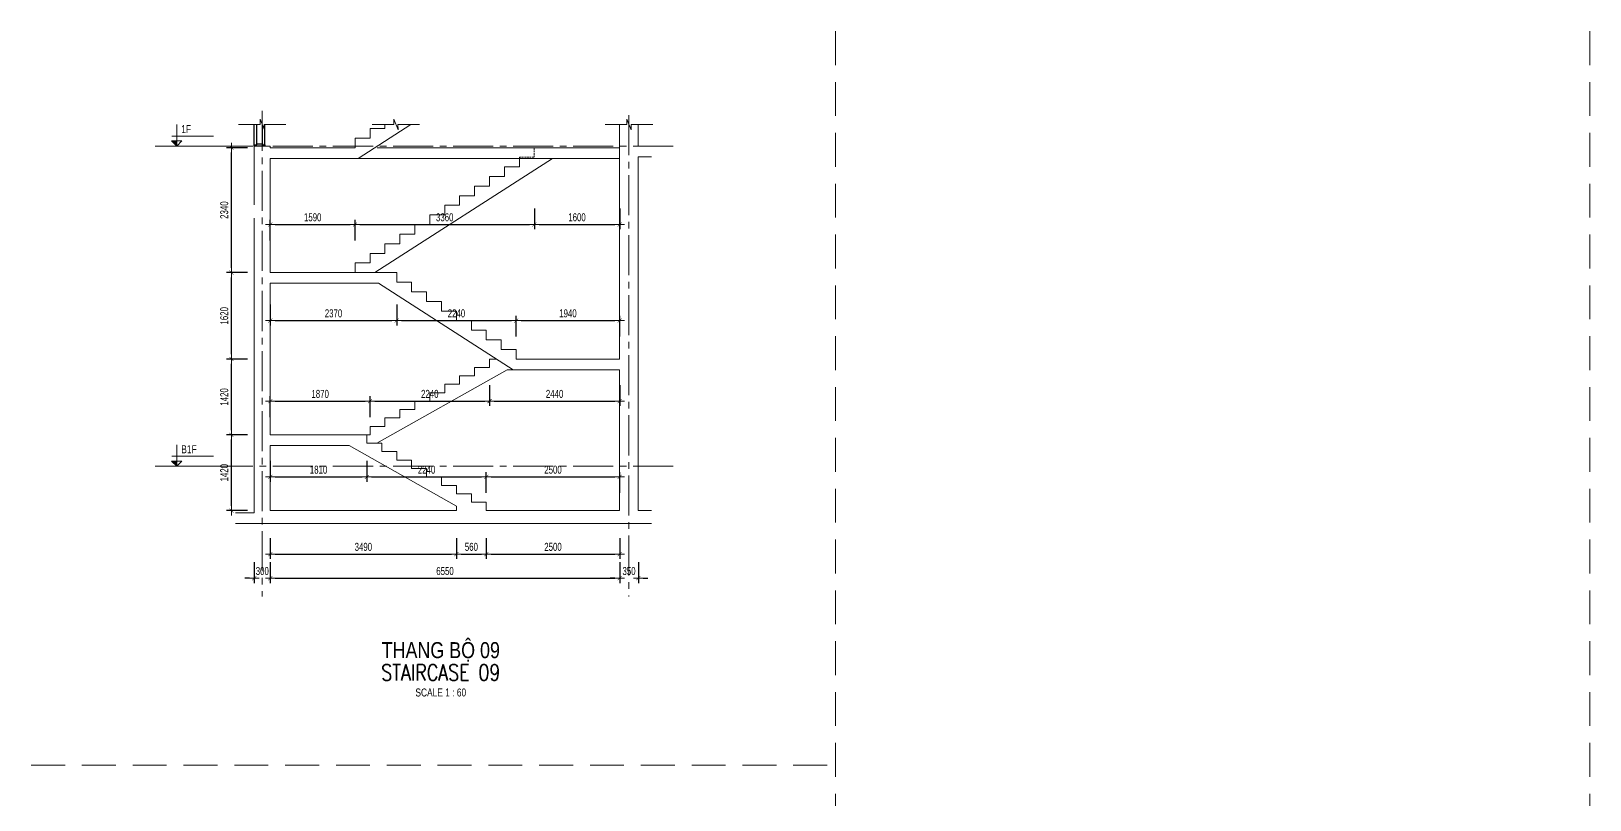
# Model space of a CAD drawing. Header units: millimetres. Extents: x -179076 to 254975, y -18667 to 296191.
# Drawn here: x 60561 to 89781, y 61832 to 76234 of the extents above; entities that cross this region are included whole.
import ezdxf
from ezdxf.enums import TextEntityAlignment as Align

# ---------------------------------------------------------------- set-up
doc = ezdxf.new("R2010")
doc.units = ezdxf.units.MM
doc.linetypes.add('CENTER2', pattern=[1.125, 0.75, -0.125, 0.125, -0.125])
doc.linetypes.add('HIDDEN2', pattern=[4.7625, 3.175, -1.5875])
doc.layers.get('Defpoints').update_dxf_attribs({"color": 151, "lineweight": 9})
doc.layers.add('A-DOOR', color=4, linetype='Continuous')
for name, color, linetype, lineweight in [('NDC_S_ANNO', 7, 'Continuous', 20), ('NDC_S_AXIS', 5, 'CENTER2', 13), ('NDC_S_CONTINUOUS', 3, 'Continuous', 20), ('NDC_S_DIM', 1, 'Continuous', 15), ('NDC_S_ENG TITLE', 3, 'Continuous', 20), ('NDC_S_HIDDEN', 8, 'HIDDEN2', 13), ('NDC_S_SLAB', 2, 'Continuous', 20), ('NDC_S_SYMBOL', 1, 'Continuous', 15), ('NDC_S_TEXT SYMBOL', 7, 'Continuous', 20), ('NDC_S_VN TEXT', 7, 'Continuous', 20), ('NDC_S_VN TITLE', 6, 'Continuous', 35)]:
    doc.layers.add(name, color=color, linetype=linetype, lineweight=lineweight)
doc.styles.add('NDC_ANNO', font='', dxfattribs={"width": 0.8})
doc.styles.add('NDC_DIM', font='', dxfattribs={"width": 0.75})
doc.styles.add('NDC_EN TXT', font='romans.shx', dxfattribs={"width": 0.8})
doc.styles.add('NDC_VIE TXT', font='arial.ttf', dxfattribs={"width": 0.8})
doc.styles.get('NDC_ANNO').set_extended_font_data('Dotum')
doc.styles.get('NDC_DIM').set_extended_font_data('Dotum')
doc.dimstyles.new('NDC_dim_60', dxfattribs={"dimscale": 60, "dimtxt": 2.5, "dimasz": 1.5, "dimexe": 1.5, "dimexo": 2.5, "dimgap": 1, "dimtad": 1, "dimdec": 0, "dimzin": 0, "dimdsep": 46, "dimtxsty": 'NDC_DIM', "dimblk": 'DIMMARK', "dimcen": 0.09, "dimdle": 1.2, "dimclrd": 1, "dimclre": 1, "dimclrt": 3, "dimadec": 0, "dimazin": 0, "dimtfac": 1, "dimtdec": 0, "dimtix": 1, "dimtofl": 0, "dimtmove": 0, "dimatfit": 3, "dimfxl": 5, "dimfxlon": 1, "dimtolj": 1, "dimtzin": 0, "dimarcsym": 0})

# ---------------------------------------------------------------- blocks, each defined once
blk = doc.blocks.new('kata_block_CT')
at = {"layer": 'NDC_S_ANNO'}
blk.add_hatch(color=3, dxfattribs=at).paths.add_polyline_path([(0, 1.6), (-1.61, 1.6), (0, 0)])
at = {"layer": 'NDC_S_ANNO', "ltscale": 50}
h = blk.add_hatch(dxfattribs=at)
h.set_pattern_fill('ANSI31', color=256, scale=1.406, style=0)
h.paths.add_polyline_path([(0, 1.6), (0, 0), (1.61, 1.6)])
for p, q in [((11.56, 0), (-1.64, 0)), ((-1.59, 3.14), (11.47, 3.14))]:
    blk.add_line(p, q, dxfattribs=at)
for points in [[(0, 6.69), (0, 0)], [(0, 0), (-1.61, 1.6), (0, 1.6)], [(0, 0), (1.61, 1.6), (0, 1.6)]]:
    blk.add_lwpolyline(points, dxfattribs=at)
at = {"layer": 'NDC_S_ANNO', "color": 8, "ltscale": 50}
blk.add_lwpolyline([(0, 0), (-1.61, 1.6), (0, 1.6)], dxfattribs=at)
at = {"layer": 'NDC_S_TEXT SYMBOL', "color": 3, "style": 'NDC_ANNO', "width": 0.8}
blk.add_attdef('CT', (1.41, 4.07), '', height=2.5, dxfattribs=at)
blk = doc.blocks.new('DIMMARK')
at = {"layer": 'NDC_S_DIM', "color": 1}
blk.add_line((-1.5, 0), (1, 0), dxfattribs=at)
at = {"layer": 'NDC_S_DIM', "color": 2, "const_width": 0.1}
blk.add_lwpolyline([(-0.42, -0.42), (0.42, 0.42)], dxfattribs=at)
blk = doc.blocks.new('*D1730')
at = {"layer": 'Defpoints', "color": 0, "transparency": 16777216}
for p in [(65044, 68671), (66854, 68671), (66854, 67882)]:
    blk.add_point(p, dxfattribs=at)
at = {"layer": 'NDC_S_DIM', "color": 1, "lineweight": -2, "transparency": 16777216}
for p, q in [((65044, 68182), (65044, 67792)), ((66854, 68182), (66854, 67792)), ((65134, 67882), (66764, 67882))]:
    blk.add_line(p, q, dxfattribs=at)
at = {"layer": 'NDC_S_DIM', "color": 1, "lineweight": -2, "transparency": 16777216, "xscale": 90, "yscale": 90, "zscale": 90, "rotation": 180}
blk.add_blockref('DIMMARK', (65044, 67882), dxfattribs=at)
at = {"layer": 'NDC_S_DIM', "color": 1, "lineweight": -2, "transparency": 16777216, "xscale": 90, "yscale": 90, "zscale": 90}
blk.add_blockref('DIMMARK', (66854, 67882), dxfattribs=at)
at = {"layer": 'NDC_S_DIM', "color": 3, "transparency": 16777216, "insert": (65949, 68017), "char_height": 150, "attachment_point": 5, "style": 'NDC_DIM'}
blk.add_mtext('\\A1;1810', dxfattribs=at)
blk = doc.blocks.new('*D1731')
at = {"layer": 'Defpoints', "color": 0, "transparency": 16777216}
for p in [(66854, 68671), (69094, 67882), (69094, 67251)]:
    blk.add_point(p, dxfattribs=at)
at = {"layer": 'NDC_S_DIM', "color": 1, "lineweight": -2, "transparency": 16777216}
for p, q in [((66854, 68182), (66854, 67792)), ((66944, 67882), (69004, 67882)), ((69094, 67582), (69094, 67972))]:
    blk.add_line(p, q, dxfattribs=at)
at = {"layer": 'NDC_S_DIM', "color": 1, "lineweight": -2, "transparency": 16777216, "xscale": 90, "yscale": 90, "zscale": 90, "rotation": 180}
blk.add_blockref('DIMMARK', (66854, 67882), dxfattribs=at)
at = {"layer": 'NDC_S_DIM', "color": 1, "lineweight": -2, "transparency": 16777216, "xscale": 90, "yscale": 90, "zscale": 90}
blk.add_blockref('DIMMARK', (69094, 67882), dxfattribs=at)
at = {"layer": 'NDC_S_DIM', "color": 3, "transparency": 16777216, "insert": (67974, 68017), "char_height": 150, "attachment_point": 5, "style": 'NDC_DIM'}
blk.add_mtext('\\A1;2240', dxfattribs=at)
blk = doc.blocks.new('*D1732')
at = {"layer": 'Defpoints', "color": 0, "transparency": 16777216}
for p in [(71594, 67882), (69094, 67251), (71594, 67251)]:
    blk.add_point(p, dxfattribs=at)
at = {"layer": 'NDC_S_DIM', "color": 1, "lineweight": -2, "transparency": 16777216}
for p, q in [((69094, 67582), (69094, 67972)), ((69184, 67882), (71504, 67882)), ((71594, 67582), (71594, 67972))]:
    blk.add_line(p, q, dxfattribs=at)
at = {"layer": 'NDC_S_DIM', "color": 1, "lineweight": -2, "transparency": 16777216, "xscale": 90, "yscale": 90, "zscale": 90, "rotation": 180}
blk.add_blockref('DIMMARK', (69094, 67882), dxfattribs=at)
at = {"layer": 'NDC_S_DIM', "color": 1, "lineweight": -2, "transparency": 16777216, "xscale": 90, "yscale": 90, "zscale": 90}
blk.add_blockref('DIMMARK', (71594, 67882), dxfattribs=at)
at = {"layer": 'NDC_S_DIM', "color": 3, "transparency": 16777216, "insert": (70344, 68017), "char_height": 150, "attachment_point": 5, "style": 'NDC_DIM'}
blk.add_mtext('\\A1;2500', dxfattribs=at)
blk = doc.blocks.new('*D1733')
at = {"layer": 'Defpoints', "color": 0, "transparency": 16777216}
for p in [(66914, 69302), (65044, 68671), (66914, 68671)]:
    blk.add_point(p, dxfattribs=at)
at = {"layer": 'NDC_S_DIM', "color": 1, "lineweight": -2, "transparency": 16777216}
for p, q in [((65044, 69002), (65044, 69392)), ((65134, 69302), (66824, 69302)), ((66914, 69002), (66914, 69392))]:
    blk.add_line(p, q, dxfattribs=at)
at = {"layer": 'NDC_S_DIM', "color": 1, "lineweight": -2, "transparency": 16777216, "xscale": 90, "yscale": 90, "zscale": 90, "rotation": 180}
blk.add_blockref('DIMMARK', (65044, 69302), dxfattribs=at)
at = {"layer": 'NDC_S_DIM', "color": 1, "lineweight": -2, "transparency": 16777216, "xscale": 90, "yscale": 90, "zscale": 90}
blk.add_blockref('DIMMARK', (66914, 69302), dxfattribs=at)
at = {"layer": 'NDC_S_DIM', "color": 3, "transparency": 16777216, "insert": (65979, 69437), "char_height": 150, "attachment_point": 5, "style": 'NDC_DIM'}
blk.add_mtext('\\A1;1870', dxfattribs=at)
blk = doc.blocks.new('*D1734')
at = {"layer": 'Defpoints', "color": 0, "transparency": 16777216}
for p in [(69154, 70012), (69154, 69302), (66914, 68671)]:
    blk.add_point(p, dxfattribs=at)
at = {"layer": 'NDC_S_DIM', "color": 1, "lineweight": -2, "transparency": 16777216}
for p, q in [((69154, 69602), (69154, 69212)), ((66914, 69002), (66914, 69392)), ((67004, 69302), (69064, 69302))]:
    blk.add_line(p, q, dxfattribs=at)
at = {"layer": 'NDC_S_DIM', "color": 1, "lineweight": -2, "transparency": 16777216, "xscale": 90, "yscale": 90, "zscale": 90, "rotation": 180}
blk.add_blockref('DIMMARK', (66914, 69302), dxfattribs=at)
at = {"layer": 'NDC_S_DIM', "color": 1, "lineweight": -2, "transparency": 16777216, "xscale": 90, "yscale": 90, "zscale": 90}
blk.add_blockref('DIMMARK', (69154, 69302), dxfattribs=at)
at = {"layer": 'NDC_S_DIM', "color": 3, "transparency": 16777216, "insert": (68034, 69437), "char_height": 150, "attachment_point": 5, "style": 'NDC_DIM'}
blk.add_mtext('\\A1;2240', dxfattribs=at)
blk = doc.blocks.new('*D1735')
at = {"layer": 'Defpoints', "color": 0, "transparency": 16777216}
for p in [(69154, 70012), (71594, 69891), (71594, 69302)]:
    blk.add_point(p, dxfattribs=at)
at = {"layer": 'NDC_S_DIM', "color": 1, "lineweight": -2, "transparency": 16777216}
for p, q in [((69154, 69602), (69154, 69212)), ((71594, 69602), (71594, 69212)), ((69244, 69302), (71504, 69302))]:
    blk.add_line(p, q, dxfattribs=at)
at = {"layer": 'NDC_S_DIM', "color": 1, "lineweight": -2, "transparency": 16777216, "xscale": 90, "yscale": 90, "zscale": 90, "rotation": 180}
blk.add_blockref('DIMMARK', (69154, 69302), dxfattribs=at)
at = {"layer": 'NDC_S_DIM', "color": 1, "lineweight": -2, "transparency": 16777216, "xscale": 90, "yscale": 90, "zscale": 90}
blk.add_blockref('DIMMARK', (71594, 69302), dxfattribs=at)
at = {"layer": 'NDC_S_DIM', "color": 3, "transparency": 16777216, "insert": (70374, 69437), "char_height": 150, "attachment_point": 5, "style": 'NDC_DIM'}
blk.add_mtext('\\A1;2440', dxfattribs=at)
blk = doc.blocks.new('*D1736')
at = {"layer": 'Defpoints', "color": 0, "transparency": 16777216}
for p in [(65044, 71711), (67414, 71711), (67414, 70811)]:
    blk.add_point(p, dxfattribs=at)
at = {"layer": 'NDC_S_DIM', "color": 1, "lineweight": -2, "transparency": 16777216}
for p, q in [((65044, 71111), (65044, 70721)), ((67414, 71111), (67414, 70721)), ((65134, 70811), (67324, 70811))]:
    blk.add_line(p, q, dxfattribs=at)
at = {"layer": 'NDC_S_DIM', "color": 1, "lineweight": -2, "transparency": 16777216, "xscale": 90, "yscale": 90, "zscale": 90, "rotation": 180}
blk.add_blockref('DIMMARK', (65044, 70811), dxfattribs=at)
at = {"layer": 'NDC_S_DIM', "color": 1, "lineweight": -2, "transparency": 16777216, "xscale": 90, "yscale": 90, "zscale": 90}
blk.add_blockref('DIMMARK', (67414, 70811), dxfattribs=at)
at = {"layer": 'NDC_S_DIM', "color": 3, "transparency": 16777216, "insert": (66229, 70946), "char_height": 150, "attachment_point": 5, "style": 'NDC_DIM'}
blk.add_mtext('\\A1;2370', dxfattribs=at)
blk = doc.blocks.new('*D1737')
at = {"layer": 'Defpoints', "color": 0, "transparency": 16777216}
for p in [(67414, 71711), (69654, 70811), (69654, 70091)]:
    blk.add_point(p, dxfattribs=at)
at = {"layer": 'NDC_S_DIM', "color": 1, "lineweight": -2, "transparency": 16777216}
for p, q in [((67414, 71111), (67414, 70721)), ((67504, 70811), (69564, 70811)), ((69654, 70511), (69654, 70901))]:
    blk.add_line(p, q, dxfattribs=at)
at = {"layer": 'NDC_S_DIM', "color": 1, "lineweight": -2, "transparency": 16777216, "xscale": 90, "yscale": 90, "zscale": 90, "rotation": 180}
blk.add_blockref('DIMMARK', (67414, 70811), dxfattribs=at)
at = {"layer": 'NDC_S_DIM', "color": 1, "lineweight": -2, "transparency": 16777216, "xscale": 90, "yscale": 90, "zscale": 90}
blk.add_blockref('DIMMARK', (69654, 70811), dxfattribs=at)
at = {"layer": 'NDC_S_DIM', "color": 3, "transparency": 16777216, "insert": (68534, 70946), "char_height": 150, "attachment_point": 5, "style": 'NDC_DIM'}
blk.add_mtext('\\A1;2240', dxfattribs=at)
blk = doc.blocks.new('*D1726')
at = {"layer": 'Defpoints', "color": 0, "transparency": 16777216}
for p in [(71594, 70811), (69654, 70091), (71594, 70091)]:
    blk.add_point(p, dxfattribs=at)
at = {"layer": 'NDC_S_DIM', "color": 1, "lineweight": -2, "transparency": 16777216}
for p, q in [((69654, 70511), (69654, 70901)), ((69744, 70811), (71504, 70811)), ((71594, 70511), (71594, 70901))]:
    blk.add_line(p, q, dxfattribs=at)
at = {"layer": 'NDC_S_DIM', "color": 1, "lineweight": -2, "transparency": 16777216, "xscale": 90, "yscale": 90, "zscale": 90, "rotation": 180}
blk.add_blockref('DIMMARK', (69654, 70811), dxfattribs=at)
at = {"layer": 'NDC_S_DIM', "color": 1, "lineweight": -2, "transparency": 16777216, "xscale": 90, "yscale": 90, "zscale": 90}
blk.add_blockref('DIMMARK', (71594, 70811), dxfattribs=at)
at = {"layer": 'NDC_S_DIM', "color": 3, "transparency": 16777216, "insert": (70624, 70946), "char_height": 150, "attachment_point": 5, "style": 'NDC_DIM'}
blk.add_mtext('\\A1;1940', dxfattribs=at)
blk = doc.blocks.new('*D1727')
at = {"layer": 'Defpoints', "color": 0, "transparency": 16777216}
for p in [(66634, 72611), (65044, 71711), (66634, 71711)]:
    blk.add_point(p, dxfattribs=at)
at = {"layer": 'NDC_S_DIM', "color": 1, "lineweight": -2, "transparency": 16777216}
for p, q in [((65044, 72311), (65044, 72701)), ((65134, 72611), (66544, 72611)), ((66634, 72311), (66634, 72701))]:
    blk.add_line(p, q, dxfattribs=at)
at = {"layer": 'NDC_S_DIM', "color": 1, "lineweight": -2, "transparency": 16777216, "xscale": 90, "yscale": 90, "zscale": 90, "rotation": 180}
blk.add_blockref('DIMMARK', (65044, 72611), dxfattribs=at)
at = {"layer": 'NDC_S_DIM', "color": 1, "lineweight": -2, "transparency": 16777216, "xscale": 90, "yscale": 90, "zscale": 90}
blk.add_blockref('DIMMARK', (66634, 72611), dxfattribs=at)
at = {"layer": 'NDC_S_DIM', "color": 3, "transparency": 16777216, "insert": (65839, 72746), "char_height": 150, "attachment_point": 5, "style": 'NDC_DIM'}
blk.add_mtext('\\A1;1590', dxfattribs=at)
blk = doc.blocks.new('*D1728')
at = {"layer": 'Defpoints', "color": 0, "transparency": 16777216}
for p in [(69994, 73871), (69994, 72611), (66634, 71711)]:
    blk.add_point(p, dxfattribs=at)
at = {"layer": 'NDC_S_DIM', "color": 1, "lineweight": -2, "transparency": 16777216}
for p, q in [((69994, 72911), (69994, 72521)), ((66634, 72311), (66634, 72701)), ((66724, 72611), (69904, 72611))]:
    blk.add_line(p, q, dxfattribs=at)
at = {"layer": 'NDC_S_DIM', "color": 1, "lineweight": -2, "transparency": 16777216, "xscale": 90, "yscale": 90, "zscale": 90, "rotation": 180}
blk.add_blockref('DIMMARK', (66634, 72611), dxfattribs=at)
at = {"layer": 'NDC_S_DIM', "color": 1, "lineweight": -2, "transparency": 16777216, "xscale": 90, "yscale": 90, "zscale": 90}
blk.add_blockref('DIMMARK', (69994, 72611), dxfattribs=at)
at = {"layer": 'NDC_S_DIM', "color": 3, "transparency": 16777216, "insert": (68314, 72746), "char_height": 150, "attachment_point": 5, "style": 'NDC_DIM'}
blk.add_mtext('\\A1;3360', dxfattribs=at)
blk = doc.blocks.new('*D1729')
at = {"layer": 'Defpoints', "color": 0, "transparency": 16777216}
for p in [(69994, 73871), (71594, 73871), (71594, 72611)]:
    blk.add_point(p, dxfattribs=at)
at = {"layer": 'NDC_S_DIM', "color": 1, "lineweight": -2, "transparency": 16777216}
for p, q in [((69994, 72911), (69994, 72521)), ((71594, 72911), (71594, 72521)), ((70084, 72611), (71504, 72611))]:
    blk.add_line(p, q, dxfattribs=at)
at = {"layer": 'NDC_S_DIM', "color": 1, "lineweight": -2, "transparency": 16777216, "xscale": 90, "yscale": 90, "zscale": 90, "rotation": 180}
blk.add_blockref('DIMMARK', (69994, 72611), dxfattribs=at)
at = {"layer": 'NDC_S_DIM', "color": 1, "lineweight": -2, "transparency": 16777216, "xscale": 90, "yscale": 90, "zscale": 90}
blk.add_blockref('DIMMARK', (71594, 72611), dxfattribs=at)
at = {"layer": 'NDC_S_DIM', "color": 3, "transparency": 16777216, "insert": (70794, 72746), "char_height": 150, "attachment_point": 5, "style": 'NDC_DIM'}
blk.add_mtext('\\A1;1600', dxfattribs=at)
blk = doc.blocks.new('Drawing name_symbol')
at = {"layer": 'NDC_S_ENG TITLE', "style": 'NDC_EN TXT', "width": 0.8}
blk.add_attdef('SECTDET1', text='', height=5, dxfattribs=at).set_placement((0, 1.01), align=Align.CENTER)
at = {"layer": 'NDC_S_TEXT SYMBOL', "lineweight": 25, "style": 'NDC_ANNO', "width": 0.8}
blk.add_attdef('SSCALE', text='', height=2.5, dxfattribs=at).set_placement((0, -4), align=Align.CENTER)
at = {"layer": 'NDC_S_VN TITLE', "style": 'NDC_VIE TXT', "width": 0.8}
blk.add_attdef('SECTDET2', text='', height=5, dxfattribs=at).set_placement((0, 7.97), align=Align.CENTER)
blk = doc.blocks.new('*D1720')
at = {"layer": 'Defpoints', "color": 0, "transparency": 16777216}
for p in [(65044, 67251), (68534, 67251), (68534, 66436)]:
    blk.add_point(p, dxfattribs=at)
at = {"layer": 'NDC_S_DIM', "color": 1, "lineweight": -2, "transparency": 16777216}
for p, q in [((65044, 66736), (65044, 66346)), ((68534, 66736), (68534, 66346)), ((65134, 66436), (68444, 66436))]:
    blk.add_line(p, q, dxfattribs=at)
at = {"layer": 'NDC_S_DIM', "color": 1, "lineweight": -2, "transparency": 16777216, "xscale": 90, "yscale": 90, "zscale": 90, "rotation": 180}
blk.add_blockref('DIMMARK', (65044, 66436), dxfattribs=at)
at = {"layer": 'NDC_S_DIM', "color": 1, "lineweight": -2, "transparency": 16777216, "xscale": 90, "yscale": 90, "zscale": 90}
blk.add_blockref('DIMMARK', (68534, 66436), dxfattribs=at)
at = {"layer": 'NDC_S_DIM', "color": 3, "transparency": 16777216, "insert": (66789, 66571), "char_height": 150, "attachment_point": 5, "style": 'NDC_DIM'}
blk.add_mtext('\\A1;3490', dxfattribs=at)
blk = doc.blocks.new('*D1721')
at = {"layer": 'Defpoints', "color": 0, "transparency": 16777216}
for p in [(68534, 67251), (69094, 67251), (69094, 66436)]:
    blk.add_point(p, dxfattribs=at)
at = {"layer": 'NDC_S_DIM', "color": 1, "lineweight": -2, "transparency": 16777216}
for p, q in [((68534, 66736), (68534, 66346)), ((69094, 66736), (69094, 66346)), ((68624, 66436), (69004, 66436))]:
    blk.add_line(p, q, dxfattribs=at)
at = {"layer": 'NDC_S_DIM', "color": 1, "lineweight": -2, "transparency": 16777216, "xscale": 90, "yscale": 90, "zscale": 90, "rotation": 180}
blk.add_blockref('DIMMARK', (68534, 66436), dxfattribs=at)
at = {"layer": 'NDC_S_DIM', "color": 1, "lineweight": -2, "transparency": 16777216, "xscale": 90, "yscale": 90, "zscale": 90}
blk.add_blockref('DIMMARK', (69094, 66436), dxfattribs=at)
at = {"layer": 'NDC_S_DIM', "color": 3, "transparency": 16777216, "insert": (68814, 66571), "char_height": 150, "attachment_point": 5, "style": 'NDC_DIM'}
blk.add_mtext('\\A1;560', dxfattribs=at)
blk = doc.blocks.new('*D1722')
at = {"layer": 'Defpoints', "color": 0, "transparency": 16777216}
for p in [(69094, 67251), (71594, 67251), (71594, 66436)]:
    blk.add_point(p, dxfattribs=at)
at = {"layer": 'NDC_S_DIM', "color": 1, "lineweight": -2, "transparency": 16777216}
for p, q in [((69094, 66736), (69094, 66346)), ((71594, 66736), (71594, 66346)), ((69184, 66436), (71504, 66436))]:
    blk.add_line(p, q, dxfattribs=at)
at = {"layer": 'NDC_S_DIM', "color": 1, "lineweight": -2, "transparency": 16777216, "xscale": 90, "yscale": 90, "zscale": 90, "rotation": 180}
blk.add_blockref('DIMMARK', (69094, 66436), dxfattribs=at)
at = {"layer": 'NDC_S_DIM', "color": 1, "lineweight": -2, "transparency": 16777216, "xscale": 90, "yscale": 90, "zscale": 90}
blk.add_blockref('DIMMARK', (71594, 66436), dxfattribs=at)
at = {"layer": 'NDC_S_DIM', "color": 3, "transparency": 16777216, "insert": (70344, 66571), "char_height": 150, "attachment_point": 5, "style": 'NDC_DIM'}
blk.add_mtext('\\A1;2500', dxfattribs=at)
blk = doc.blocks.new('*D1723')
at = {"layer": 'Defpoints', "color": 0, "transparency": 16777216}
for p in [(65044, 67251), (71594, 67251), (71594, 65983)]:
    blk.add_point(p, dxfattribs=at)
at = {"layer": 'NDC_S_DIM', "color": 1, "lineweight": -2, "transparency": 16777216}
for p, q in [((65044, 66283), (65044, 65893)), ((71594, 66283), (71594, 65893)), ((65134, 65983), (71504, 65983))]:
    blk.add_line(p, q, dxfattribs=at)
at = {"layer": 'NDC_S_DIM', "color": 1, "lineweight": -2, "transparency": 16777216, "xscale": 90, "yscale": 90, "zscale": 90, "rotation": 180}
blk.add_blockref('DIMMARK', (65044, 65983), dxfattribs=at)
at = {"layer": 'NDC_S_DIM', "color": 1, "lineweight": -2, "transparency": 16777216, "xscale": 90, "yscale": 90, "zscale": 90}
blk.add_blockref('DIMMARK', (71594, 65983), dxfattribs=at)
at = {"layer": 'NDC_S_DIM', "color": 3, "transparency": 16777216, "insert": (68319, 66118), "char_height": 150, "attachment_point": 5, "style": 'NDC_DIM'}
blk.add_mtext('\\A1;6550', dxfattribs=at)
blk = doc.blocks.new('*D1724')
at = {"layer": 'Defpoints', "color": 0, "transparency": 16777216}
for p in [(71594, 67251), (71944, 67251), (71944, 65983)]:
    blk.add_point(p, dxfattribs=at)
at = {"layer": 'NDC_S_DIM', "color": 1, "lineweight": -2, "transparency": 16777216}
for p, q in [((71594, 66283), (71594, 65893)), ((71944, 66283), (71944, 65893)), ((71504, 65983), (71414, 65983)), ((72034, 65983), (72124, 65983))]:
    blk.add_line(p, q, dxfattribs=at)
at = {"layer": 'NDC_S_DIM', "color": 1, "lineweight": -2, "transparency": 16777216, "xscale": 90, "yscale": 90, "zscale": 90}
blk.add_blockref('DIMMARK', (71594, 65983), dxfattribs=at)
at = {"layer": 'NDC_S_DIM', "color": 1, "lineweight": -2, "transparency": 16777216, "xscale": 90, "yscale": 90, "zscale": 90, "rotation": 180}
blk.add_blockref('DIMMARK', (71944, 65983), dxfattribs=at)
at = {"layer": 'NDC_S_DIM', "color": 3, "transparency": 16777216, "insert": (71769, 66118), "char_height": 150, "attachment_point": 5, "style": 'NDC_DIM'}
blk.add_mtext('\\A1;350', dxfattribs=at)
blk = doc.blocks.new('*D1725')
at = {"layer": 'Defpoints', "color": 0, "transparency": 16777216}
for p in [(64744, 67211), (65044, 67251), (64744, 65983)]:
    blk.add_point(p, dxfattribs=at)
at = {"layer": 'NDC_S_DIM', "color": 1, "lineweight": -2, "transparency": 16777216}
for p, q in [((64744, 66283), (64744, 65893)), ((65044, 66283), (65044, 65893)), ((64654, 65983), (64564, 65983)), ((65134, 65983), (65224, 65983))]:
    blk.add_line(p, q, dxfattribs=at)
at = {"layer": 'NDC_S_DIM', "color": 1, "lineweight": -2, "transparency": 16777216, "xscale": 90, "yscale": 90, "zscale": 90}
blk.add_blockref('DIMMARK', (64744, 65983), dxfattribs=at)
at = {"layer": 'NDC_S_DIM', "color": 1, "lineweight": -2, "transparency": 16777216, "xscale": 90, "yscale": 90, "zscale": 90, "rotation": 180}
blk.add_blockref('DIMMARK', (65044, 65983), dxfattribs=at)
at = {"layer": 'NDC_S_DIM', "color": 3, "transparency": 16777216, "insert": (64894, 66118), "char_height": 150, "attachment_point": 5, "style": 'NDC_DIM'}
blk.add_mtext('\\A1;300', dxfattribs=at)
blk = doc.blocks.new('*D2041')
at = {"layer": 'Defpoints', "color": 0, "transparency": 16777216}
for p in [(64316, 68671), (65044, 68671), (65044, 67251)]:
    blk.add_point(p, dxfattribs=at)
at = {"layer": 'NDC_S_DIM', "color": 1, "lineweight": -2, "transparency": 16777216}
for p, q in [((64616, 68671), (64226, 68671)), ((64316, 67341), (64316, 68581)), ((64616, 67251), (64226, 67251))]:
    blk.add_line(p, q, dxfattribs=at)
at = {"layer": 'NDC_S_DIM', "color": 1, "lineweight": -2, "transparency": 16777216, "xscale": 90, "yscale": 90, "zscale": 90}
for p, rotation in [((64316, 68671), 90), ((64316, 67251), 270)]:
    blk.add_blockref('DIMMARK', p, dxfattribs=dict(at, rotation=rotation))
at = {"layer": 'NDC_S_DIM', "color": 3, "transparency": 16777216, "insert": (64181, 67961), "char_height": 150, "attachment_point": 5, "rotation": 90, "style": 'NDC_DIM'}
blk.add_mtext('\\A1;1420', dxfattribs=at)
blk = doc.blocks.new('*D2042')
at = {"layer": 'Defpoints', "color": 0, "transparency": 16777216}
for p in [(64316, 70091), (69654, 70091), (65044, 68671)]:
    blk.add_point(p, dxfattribs=at)
at = {"layer": 'NDC_S_DIM', "color": 1, "lineweight": -2, "transparency": 16777216}
for p, q in [((64616, 70091), (64226, 70091)), ((64316, 68761), (64316, 70001)), ((64616, 68671), (64226, 68671))]:
    blk.add_line(p, q, dxfattribs=at)
at = {"layer": 'NDC_S_DIM', "color": 1, "lineweight": -2, "transparency": 16777216, "xscale": 90, "yscale": 90, "zscale": 90}
for p, rotation in [((64316, 70091), 90), ((64316, 68671), 270)]:
    blk.add_blockref('DIMMARK', p, dxfattribs=dict(at, rotation=rotation))
at = {"layer": 'NDC_S_DIM', "color": 3, "transparency": 16777216, "insert": (64181, 69381), "char_height": 150, "attachment_point": 5, "rotation": 90, "style": 'NDC_DIM'}
blk.add_mtext('\\A1;1420', dxfattribs=at)
blk = doc.blocks.new('*D2043')
at = {"layer": 'Defpoints', "color": 0, "transparency": 16777216}
for p in [(64316, 71711), (66634, 71711), (69654, 70091)]:
    blk.add_point(p, dxfattribs=at)
at = {"layer": 'NDC_S_DIM', "color": 1, "lineweight": -2, "transparency": 16777216}
for p, q in [((64616, 71711), (64226, 71711)), ((64316, 70181), (64316, 71621)), ((64616, 70091), (64226, 70091))]:
    blk.add_line(p, q, dxfattribs=at)
at = {"layer": 'NDC_S_DIM', "color": 1, "lineweight": -2, "transparency": 16777216, "xscale": 90, "yscale": 90, "zscale": 90}
for p, rotation in [((64316, 71711), 90), ((64316, 70091), 270)]:
    blk.add_blockref('DIMMARK', p, dxfattribs=dict(at, rotation=rotation))
at = {"layer": 'NDC_S_DIM', "color": 3, "transparency": 16777216, "insert": (64181, 70901), "char_height": 150, "attachment_point": 5, "rotation": 90, "style": 'NDC_DIM'}
blk.add_mtext('\\A1;1620', dxfattribs=at)
blk = doc.blocks.new('*D2044')
at = {"layer": 'Defpoints', "color": 0, "transparency": 16777216}
for p in [(64316, 74051), (69994, 74051), (66634, 71711)]:
    blk.add_point(p, dxfattribs=at)
at = {"layer": 'NDC_S_DIM', "color": 1, "lineweight": -2, "transparency": 16777216}
for p, q in [((64616, 74051), (64226, 74051)), ((64316, 71801), (64316, 73961)), ((64616, 71711), (64226, 71711))]:
    blk.add_line(p, q, dxfattribs=at)
at = {"layer": 'NDC_S_DIM', "color": 1, "lineweight": -2, "transparency": 16777216, "xscale": 90, "yscale": 90, "zscale": 90}
for p, rotation in [((64316, 74051), 90), ((64316, 71711), 270)]:
    blk.add_blockref('DIMMARK', p, dxfattribs=dict(at, rotation=rotation))
at = {"layer": 'NDC_S_DIM', "color": 3, "transparency": 16777216, "insert": (64181, 72881), "char_height": 150, "attachment_point": 5, "rotation": 90, "style": 'NDC_DIM'}
blk.add_mtext('\\A1;2340', dxfattribs=at)

msp = doc.modelspace()

# ---------------------------------------------------------------- linework, layer by layer
at = {"layer": 'A-DOOR'}
for p, q in [((64743.6, 74080.8), (64743.6, 74484.2)), ((64788.6, 74125.8), (64788.6, 74484.2)), ((64898.6, 74125.8), (64898.6, 74471.7)), ((64943.6, 74080.8), (64943.6, 74484.2))]:
    msp.add_line(p, q, dxfattribs=at)
msp.add_lwpolyline([(64743.6, 74080.8), (64743.6, 74105.8), (64788.6, 74105.8), (64788.6, 74125.8), (64898.6, 74125.8), (64898.6, 74105.8), (64943.6, 74105.8), (64943.6, 74080.8)], close=True, dxfattribs=at)
at = {"layer": 'NDC_S_AXIS', "ltscale": 1000}
for p, q in [((64893.6, 74740.9), (64893.6, 65643)), ((71768.6, 74661), (71768.6, 65643)), ((72594.5, 74080.8), (62886.8, 74080.8)), ((72594.5, 68080.8), (62886.8, 68080.8))]:
    msp.add_line(p, q, dxfattribs=at)
at = {"layer": 'NDC_S_CONTINUOUS'}
for p, q in [((67050.2, 74050.8), (71593.6, 74050.8)), ((66688.7, 73850.8), (71593.6, 73850.8)), ((67003.5, 71710.8), (70332.4, 73850.8)), ((67041, 68513.1), (69485.9, 69890.8)), ((69594.9, 69890.8), (69485.9, 69890.8))]:
    msp.add_line(p, q, dxfattribs=at)
for points in [[(66633.6, 71710.8), (66633.6, 71890.8), (66913.6, 71890.8), (66913.6, 72070.8), (67193.6, 72070.8), (67193.6, 72250.8), (67473.6, 72250.8), (67473.6, 72430.8), (67753.6, 72430.8), (67753.6, 72610.8), (68033.6, 72610.8), (68033.6, 72790.8), (68313.6, 72790.8), (68313.6, 72970.8), (68593.6, 72970.8), (68593.6, 73150.8), (68873.6, 73150.8), (68873.6, 73330.8), (69153.6, 73330.8), (69153.6, 73510.8), (69433.6, 73510.8), (69433.6, 73690.8), (69713.6, 73690.8), (69713.6, 73850.8)], [(66853.6, 68670.9), (66913.6, 68670.9), (66913.6, 68828.7), (67193.6, 68828.7), (67193.6, 68986.5), (67473.6, 68986.5), (67473.6, 69144.2), (67753.6, 69144.2), (67753.6, 69302), (68033.6, 69302), (68033.6, 69459.8), (68313.6, 69459.8), (68313.6, 69617.6), (68593.6, 69617.6), (68593.6, 69775.4), (68873.6, 69775.4), (68873.6, 69933.2), (69153.6, 69933.2), (69153.6, 70091), (69283.6, 70091)]]:
    msp.add_lwpolyline(points, dxfattribs=at)
at = {"layer": 'NDC_S_HIDDEN', "ltscale": 200}
for p, q in [((75639.1, 76233.6), (75639.1, 42633.6)), ((89781.3, 76233.6), (89781.3, 42633.6)), ((60561.2, 62480), (75639.1, 62480))]:
    msp.add_line(p, q, dxfattribs=at)
at = {"layer": 'NDC_S_HIDDEN', "ltscale": 10}
msp.add_lwpolyline([(69713.6, 73850.8), (69713.6, 73870.8), (69993.6, 73870.8), (69993.6, 74050.8)], dxfattribs=at)
at = {"layer": 'NDC_S_SLAB'}
for p, q in [((71593.6, 74484.2), (71593.6, 70090.8)), ((71943.6, 74484.2), (71943.6, 74080.8)), ((64743.6, 74080.8), (64743.6, 72980.8)), ((65043.6, 74080.8), (64743.6, 74080.8)), ((65043.6, 74080.8), (65043.6, 74050.8)), ((72188.7, 74080.8), (71943.6, 74080.8)), ((65043.6, 73850.8), (65043.6, 71710.8)), ((71943.6, 73880.8), (71943.6, 67250.8)), ((72188.7, 73880.8), (71943.6, 73880.8)), ((64743.6, 72730.8), (64743.6, 67210.8)), ((65043.6, 71510.8), (65043.6, 68670.9)), ((71593.6, 69890.8), (71593.6, 67250.8)), ((65043.6, 68470.9), (65043.6, 67250.8)), ((64389.3, 67210.8), (64743.6, 67210.8)), ((69093.6, 67250.8), (71593.6, 67250.8)), ((71943.6, 67250.8), (72188.7, 67250.8)), ((64389.3, 67010.8), (72188.7, 67010.8))]:
    msp.add_line(p, q, dxfattribs=at)
for points in [[(65043.6, 73850.8), (66692.4, 73850.8), (67677.7, 74484.2)], [(66633.6, 74050.8), (66633.6, 74230.8), (66913.6, 74230.8), (66913.6, 74410.8), (67193.6, 74410.8), (67193.6, 74484.2)], [(65043.6, 74050.8), (66633.6, 74050.8)], [(71593.6, 70090.8), (69653.6, 70090.8), (69653.6, 70270.8), (69373.6, 70270.8), (69373.6, 70450.8), (69093.6, 70450.8), (69093.6, 70630.8), (68813.6, 70630.8), (68813.6, 70810.8), (68533.6, 70810.8), (68533.6, 70990.8), (68253.6, 70990.8), (68253.6, 71170.8), (67973.6, 71170.8), (67973.6, 71350.8), (67693.6, 71350.8), (67693.6, 71530.8), (67413.6, 71530.8), (67413.6, 71710.8), (65043.6, 71710.8)], [(71593.6, 69890.8), (69594.9, 69890.8), (67074.9, 71510.8), (65043.6, 71510.8)], [(69093.6, 67250.8), (69093.6, 67408.6), (68813.6, 67408.6), (68813.6, 67566.4), (68533.6, 67566.4), (68533.6, 67724.2), (68253.6, 67724.2), (68253.6, 67882), (67973.6, 67882), (67973.6, 68039.7), (67693.6, 68039.7), (67693.6, 68197.5), (67413.6, 68197.5), (67413.6, 68355.3), (67133.6, 68355.3), (67133.6, 68513.1), (66853.6, 68513.1), (66853.6, 68670.9), (65043.6, 68670.9)], [(65043.6, 67250.8), (68533.6, 67250.8), (68533.6, 67336.8), (66521.2, 68470.9), (65043.6, 68470.9)]]:
    msp.add_lwpolyline(points, dxfattribs=at)
at = {"layer": 'NDC_S_SYMBOL'}
for points in [[(64446.2, 74484.2), (64855.8, 74484.2), (64853.6, 74584.2), (64933.6, 74384.2), (64931.5, 74484.2), (65337.8, 74484.2)], [(66952, 74484.2), (67361.6, 74484.2), (67359.4, 74584.2), (67439.4, 74384.2), (67437.3, 74484.2), (67843.6, 74484.2)], [(71321.2, 74484.2), (71730.8, 74484.2), (71728.6, 74584.2), (71808.6, 74384.2), (71806.5, 74484.2), (72212.8, 74484.2)]]:
    msp.add_lwpolyline(points, dxfattribs=at)

# ---------------------------------------------------------------- block references
at = {"layer": 'NDC_S_ANNO', "xscale": 60, "yscale": 60, "zscale": 60}
msp.add_blockref('Drawing name_symbol', (68240.5, 64008.2), dxfattribs=at).add_auto_attribs({'SECTDET1': 'STAIRCASE 09', 'SECTDET2': 'THANG BỘ 09', 'SSCALE': 'SCALE 1 : 60'})
at = {"layer": 'NDC_S_VN TEXT', "xscale": 60, "yscale": 60, "zscale": 60}
for p, values in [((63291.1, 74080.8), {'CT': '1F'}), ((63291.1, 68080.8), {'CT': 'B1F'})]:
    msp.add_blockref('kata_block_CT', p, dxfattribs=at).add_auto_attribs(values)

# ---------------------------------------------------------------- dimensions: what is measured, and where the dimension line sits
at = {"layer": 'NDC_S_DIM'}
for base, p1, p2, picture, middle in [((64315.9, 74050.8), (66633.6, 71710.8), (69993.6, 74050.8), '*D2044', (64180.8, 72880.8)), ((64315.9, 71710.8), (69653.6, 70090.8), (66633.6, 71710.8), '*D2043', (64180.8, 70900.8)), ((64315.9, 70090.8), (65043.6, 68670.9), (69653.6, 70090.8), '*D2042', (64180.8, 69380.9))]:
    dim = msp.add_linear_dim(base=base, p1=p1, p2=p2, angle=90, dimstyle='NDC_dim_60', override={"dimtmove": 1}, dxfattribs=at)
    dim.commit()
    dim.dimension.update_dxf_attribs({"geometry": picture, "text_midpoint": middle})
for base, p1, p2, picture, middle in [((69993.6, 72610.8), (66633.6, 71710.8), (69993.6, 73870.8), '*D1728', (68313.6, 72745.9)), ((71593.6, 72610.8), (69993.6, 73870.8), (71593.6, 73870.8), '*D1729', (70793.6, 72745.9)), ((69653.6, 70810.8), (67413.6, 71710.8), (69653.6, 70090.8), '*D1737', (68533.6, 70945.9)), ((71593.6, 70810.8), (69653.6, 70090.8), (71593.6, 70090.8), '*D1726', (70623.6, 70945.9)), ((69153.6, 69302), (66913.6, 68670.9), (69153.6, 70012.1), '*D1734', (68033.6, 69437.1)), ((71593.6, 69302), (69153.6, 70012.1), (71593.6, 69890.8), '*D1735', (70373.6, 69437.1)), ((69093.6, 67882), (66853.6, 68670.9), (69093.6, 67250.8), '*D1731', (67973.6, 68017.1)), ((71593.6, 67882), (69093.6, 67250.8), (71593.6, 67250.8), '*D1732', (70343.6, 68017.1)), ((64743.6, 65982.8), (65043.6, 67250.8), (64743.6, 67210.8), '*D1725', (64893.6, 66117.9)), ((69093.6, 66435.7), (68533.6, 67250.8), (69093.6, 67250.8), '*D1721', (68813.6, 66570.8)), ((71593.6, 66435.7), (69093.6, 67250.8), (71593.6, 67250.8), '*D1722', (70343.6, 66570.8)), ((71943.6, 65982.8), (71593.6, 67250.8), (71943.6, 67250.8), '*D1724', (71768.6, 66117.9))]:
    dim = msp.add_linear_dim(base=base, p1=p1, p2=p2, dimstyle='NDC_dim_60', override={"dimtmove": 1}, dxfattribs=at)
    dim.commit()
    dim.dimension.update_dxf_attribs({"geometry": picture, "text_midpoint": middle})
for base, p1, p2, picture, middle in [((66633.6, 72610.8), (65043.6, 71710.8), (66633.6, 71710.8), '*D1727', (65838.6, 72745.9)), ((67413.6, 70810.8), (65043.6, 71710.8), (67413.6, 71710.8), '*D1736', (66228.6, 70945.9)), ((66913.6, 69302), (65043.6, 68670.9), (66913.6, 68670.9), '*D1733', (65978.6, 69437.1)), ((66853.6, 67882), (65043.6, 68670.9), (66853.6, 68670.9), '*D1730', (65948.6, 68017.1)), ((68533.6, 66435.7), (65043.6, 67250.8), (68533.6, 67250.8), '*D1720', (66788.6, 66570.8)), ((71593.6, 65982.8), (65043.6, 67250.8), (71593.6, 67250.8), '*D1723', (68318.6, 66117.9))]:
    dim = msp.add_linear_dim(base=base, p1=p1, p2=p2, dimstyle='NDC_dim_60', dxfattribs=at)
    dim.commit()
    dim.dimension.update_dxf_attribs({"geometry": picture, "text_midpoint": middle})
dim = msp.add_linear_dim(base=(64315.9, 68670.9), p1=(65043.6, 67250.8), p2=(65043.6, 68670.9), angle=90, dimstyle='NDC_dim_60', dxfattribs=at)
dim.commit()
dim.dimension.update_dxf_attribs({"geometry": '*D2041', "text_midpoint": (64180.8, 67960.9)})

doc.saveas('drawing.dxf')
